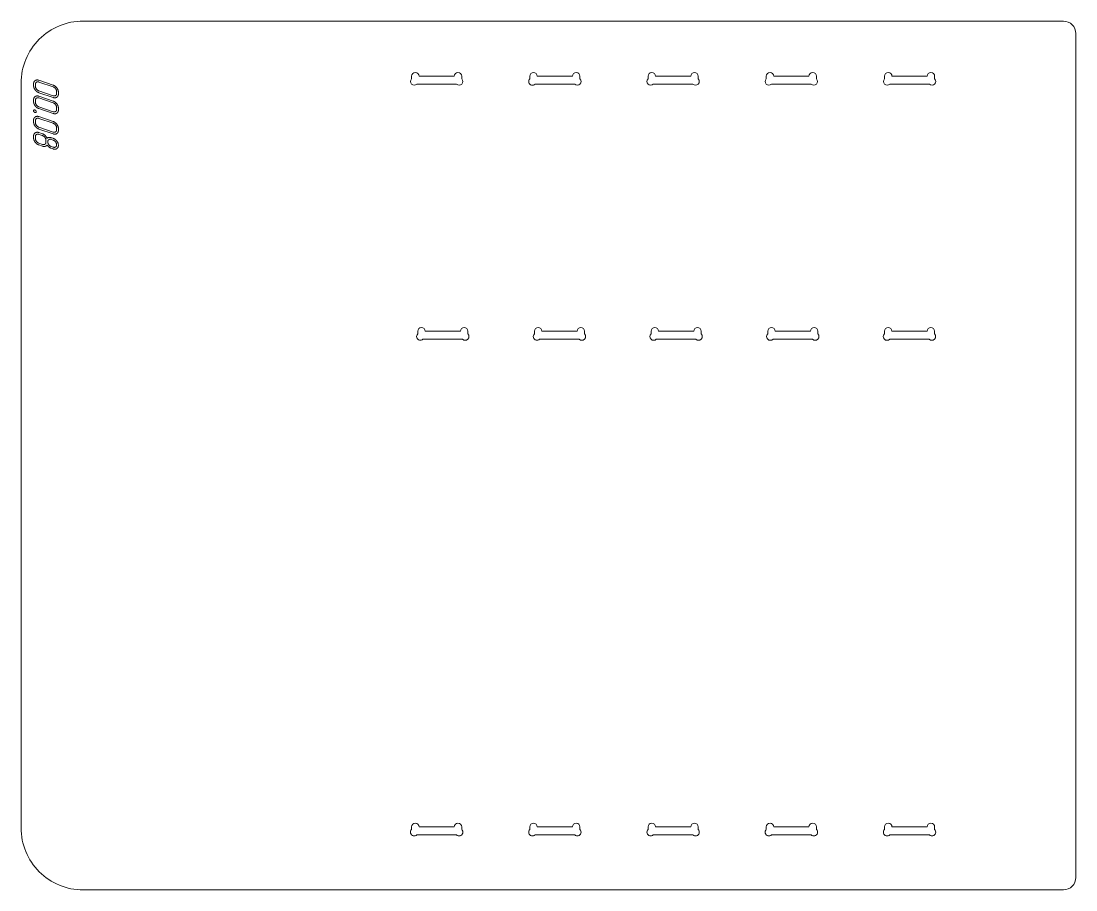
# Model space of a CAD drawing. Header units: millimetres. Extents: x 10 to 1489, y -739 to -10.
# Drawn here: x 10 to 860, y -710 to -10 of the extents above; entities that cross this region are included whole.
import ezdxf

# ---------------------------------------------------------------- set-up
doc = ezdxf.new("R2010")
doc.units = ezdxf.units.MM
doc.layers.add('cut', color=7, linetype='Continuous', lineweight=0)
doc.layers.add('mark', color=7, linetype='Continuous', lineweight=0)

msp = doc.modelspace()

# ---------------------------------------------------------------- linework, layer by layer
at = {"layer": 'cut'}
for points in [[(860.175975, -360.176975), (860.175975, -700.176295, -0.4142135624), (850.175995, -710.176275), (60.177575, -710.176275, -0.4142135624), (10.177675, -660.176375), (10.177675, -60.177579, -0.4142135879), (60.177575, -10.177675), (850.175995, -10.177675, -0.4142135624), (860.175975, -20.177655)], [(361.005698, -60.977573, 1), (365.248339, -56.734932), (365.248339, -54.577586, 1), (359.248339, -54.577586), (330.84842, -54.577586, 1), (324.84842, -54.577586), (324.84842, -56.734932, 1), (329.091061, -60.977573)], [(456.28271, -60.977573, 1), (460.525351, -56.734932), (460.525351, -54.577586, 1), (454.525351, -54.577586), (426.125432, -54.577586, 1), (420.125432, -54.577586), (420.125432, -56.734932, 1), (424.368073, -60.977573)], [(551.559722, -60.977573, 1), (555.802363, -56.734932), (555.802363, -54.577586, 1), (549.802363, -54.577586), (521.402444, -54.577586, 1), (515.402444, -54.577586), (515.402444, -56.734932, 1), (519.645085, -60.977573)], [(646.836734, -60.977573, 1), (651.079375, -56.734932), (651.079375, -54.577586, 1), (645.079375, -54.577586), (616.679456, -54.577586, 1), (610.679456, -54.577586), (610.679456, -56.734932, 1), (614.922097, -60.977573)], [(742.113746, -60.977573, 1), (746.356387, -56.734932), (746.356387, -54.577586, 1), (740.356387, -54.577586), (711.956468, -54.577586, 1), (705.956468, -54.577586), (705.956468, -56.734932, 1), (710.199109, -60.977573)], [(365.949492, -266.477162, 1), (370.192133, -262.234521), (370.192133, -260.077175, 1), (364.192133, -260.077175), (335.792214, -260.077175, 1), (329.792214, -260.077175), (329.792214, -262.234521, 1), (334.034855, -266.477162)], [(459.96723, -266.477162, 1), (464.209871, -262.234521), (464.209871, -260.077175, 1), (458.209871, -260.077175), (429.809952, -260.077175, 1), (423.809952, -260.077175), (423.809952, -262.234521, 1), (428.052593, -266.477162)], [(553.984967, -266.477162, 1), (558.227608, -262.234521), (558.227608, -260.077175, 1), (552.227608, -260.077175), (523.827689, -260.077175, 1), (517.827689, -260.077175), (517.827689, -262.234521, 1), (522.07033, -266.477162)], [(648.002705, -266.477162, 1), (652.245346, -262.234521), (652.245346, -260.077175, 1), (646.245346, -260.077175), (617.845427, -260.077175, 1), (611.845427, -260.077175), (611.845427, -262.234521, 1), (616.088068, -266.477162)], [(742.020442, -266.477162, 1), (746.263083, -262.234521), (746.263083, -260.077175, 1), (740.263083, -260.077175), (711.863164, -260.077175, 1), (705.863164, -260.077175), (705.863164, -262.234521, 1), (710.105805, -266.477162)], [(361.005698, -665.776363, 1), (365.248339, -661.533722), (365.248339, -659.376376, 1), (359.248339, -659.376376), (330.84842, -659.376376, 1), (324.84842, -659.376376), (324.84842, -661.533722, 1), (329.091061, -665.776363)], [(456.28271, -665.776363, 1), (460.525351, -661.533722), (460.525351, -659.376376, 1), (454.525351, -659.376376), (426.125432, -659.376376, 1), (420.125432, -659.376376), (420.125432, -661.533722, 1), (424.368073, -665.776363)], [(551.559722, -665.776363, 1), (555.802363, -661.533722), (555.802363, -659.376376, 1), (549.802363, -659.376376), (521.402444, -659.376376, 1), (515.402444, -659.376376), (515.402444, -661.533722, 1), (519.645085, -665.776363)], [(646.836734, -665.776363, 1), (651.079375, -661.533722), (651.079375, -659.376376, 1), (645.079375, -659.376376), (616.679456, -659.376376, 1), (610.679456, -659.376376), (610.679456, -661.533722, 1), (614.922097, -665.776363)], [(742.113746, -665.776363, 1), (746.356387, -661.533722), (746.356387, -659.376376, 1), (740.356387, -659.376376), (711.956468, -659.376376, 1), (705.956468, -659.376376), (705.956468, -661.533722, 1), (710.199109, -665.776363)]]:
    msp.add_lwpolyline(points, format="xyb", close=True, dxfattribs=at)
at = {"layer": 'mark'}
for points in [[(35.95805, -61.732331), (24.529502, -57.84841), (24.417546, -57.81166), (24.306679, -57.77786), (24.196899, -57.747011), (24.088208, -57.719112), (23.980605, -57.694163), (23.87409, -57.672165), (23.768664, -57.653117), (23.664325, -57.63702), (23.561075, -57.623873), (23.458913, -57.613676), (23.357839, -57.60643), (23.257853, -57.602134), (23.158955, -57.600789), (23.061145, -57.602393), (22.964424, -57.606949), (22.868791, -57.614454), (22.774246, -57.62491), (22.680789, -57.638317), (22.58842, -57.654674), (22.49714, -57.673981), (22.406948, -57.696239), (22.317843, -57.721447), (22.229827, -57.749605), (22.1429, -57.780714), (22.05706, -57.814773), (21.972308, -57.851783), (21.888645, -57.891743), (21.80607, -57.934653), (21.724583, -57.980514), (21.644184, -58.029325), (21.564873, -58.081086), (21.486651, -58.135798), (21.410186, -58.192712), (21.336149, -58.251078), (21.264539, -58.310897), (21.195357, -58.372169), (21.128602, -58.434894), (21.064274, -58.499072), (21.002374, -58.564703), (20.942902, -58.631786), (20.885857, -58.700323), (20.831239, -58.770312), (20.779049, -58.841754), (20.729286, -58.914649), (20.681951, -58.988997), (20.637043, -59.064797), (20.594563, -59.142051), (20.55451, -59.220757), (20.516884, -59.300916), (20.481686, -59.382528), (20.448916, -59.465593), (20.418573, -59.550111), (20.390657, -59.636081), (20.365169, -59.723505), (20.342108, -59.812381), (20.321475, -59.90271), (20.303269, -59.994492), (20.28749, -60.087727), (20.274139, -60.182415), (20.263216, -60.278555), (20.25472, -60.376149), (20.248651, -60.475195), (20.24501, -60.575694), (20.243796, -60.677646), (20.243796, -62.106214), (20.245031, -62.217725), (20.248735, -62.329042), (20.254908, -62.440166), (20.263551, -62.551097), (20.274662, -62.661835), (20.288244, -62.77238), (20.304294, -62.882731), (20.322814, -62.99289), (20.343803, -63.102855), (20.367261, -63.212627), (20.393189, -63.322206), (20.421586, -63.431592), (20.452452, -63.540785), (20.485788, -63.649784), (20.521593, -63.758591), (20.559867, -63.867204), (20.60061, -63.975624), (20.643823, -64.083852), (20.689505, -64.191885), (20.737657, -64.299726), (20.788278, -64.407374), (20.841368, -64.514829), (20.896927, -64.62209), (20.954955, -64.729158), (21.015453, -64.836034), (21.078421, -64.942716), (21.143857, -65.049205), (21.211763, -65.1555), (21.282138, -65.261603), (21.354983, -65.367512), (21.430296, -65.473229), (21.508079, -65.578752), (21.587578, -65.683115), (21.66804, -65.785349), (21.749464, -65.885454), (21.831851, -65.983432), (21.9152, -66.079281), (21.999513, -66.173001), (22.084787, -66.264594), (22.171024, -66.354057), (22.258224, -66.441393), (22.346387, -66.5266), (22.435512, -66.609679), (22.5256, -66.690629), (22.61665, -66.769451), (22.708663, -66.846145), (22.801638, -66.92071), (22.895577, -66.993147), (22.990477, -67.063455), (23.086341, -67.131635), (23.183167, -67.197687), (23.280955, -67.26161), (23.379706, -67.323405), (23.47942, -67.383072), (23.580097, -67.44061), (23.681736, -67.496019), (23.784337, -67.549301), (23.887902, -67.600454), (23.992428, -67.649479), (24.097918, -67.696375), (24.20437, -67.741143), (24.311785, -67.783782), (24.420162, -67.824293), (24.529502, -67.862676), (35.95805, -71.746597), (36.069134, -71.78311), (36.179172, -71.816784), (36.288163, -71.847619), (36.396108, -71.875615), (36.503006, -71.900771), (36.608858, -71.923089), (36.713664, -71.942568), (36.817424, -71.959208), (36.920137, -71.973009), (37.021804, -71.983971), (37.122425, -71.992094), (37.221999, -71.997378), (37.320527, -71.999823), (37.418008, -71.999428), (37.514444, -71.996195), (37.609833, -71.990123), (37.704176, -71.981212), (37.797472, -71.969462), (37.889722, -71.954873), (37.980926, -71.937445), (38.071083, -71.917178), (38.160195, -71.894071), (38.248259, -71.868126), (38.335278, -71.839342), (38.42125, -71.807719), (38.506176, -71.773257), (38.590056, -71.735956), (38.672889, -71.695816), (38.754676, -71.652837), (38.835416, -71.607018), (38.915111, -71.558361), (38.993759, -71.506865), (39.070663, -71.45306), (39.145126, -71.397477), (39.217147, -71.340116), (39.286727, -71.280976), (39.353865, -71.220058), (39.418563, -71.157362), (39.480818, -71.092887), (39.540633, -71.026635), (39.598006, -70.958603), (39.652937, -70.888794), (39.705427, -70.817206), (39.755476, -70.74384), (39.803083, -70.668696), (39.848249, -70.591773), (39.890974, -70.513072), (39.931257, -70.432593), (39.969099, -70.350335), (40.004499, -70.266299), (40.037458, -70.180485), (40.067975, -70.092893), (40.096051, -70.003522), (40.121686, -69.912373), (40.144879, -69.819446), (40.165631, -69.72474), (40.183942, -69.628256), (40.199811, -69.529994), (40.213239, -69.429953), (40.224225, -69.328134), (40.23277, -69.224537), (40.238873, -69.119162), (40.242535, -69.012008), (40.243756, -68.903076), (40.243756, -67.474507), (40.242501, -67.362125), (40.238734, -67.249977), (40.232456, -67.138064), (40.223667, -67.026386), (40.212367, -66.914943), (40.198555, -66.803734), (40.182233, -66.692761), (40.163399, -66.582022), (40.142054, -66.471517), (40.118198, -66.361248), (40.091831, -66.251213), (40.062953, -66.141413), (40.031564, -66.031848), (39.997663, -65.922518), (39.961251, -65.813422), (39.922328, -65.704561), (39.880894, -65.595935), (39.836949, -65.487544), (39.790493, -65.379387), (39.741525, -65.271465), (39.690046, -65.163778), (39.636057, -65.056326), (39.579556, -64.949108), (39.520543, -64.842125), (39.45902, -64.735378), (39.394986, -64.628864), (39.32844, -64.522586), (39.259383, -64.416542), (39.187815, -64.310733), (39.113736, -64.205159), (39.037146, -64.09982), (38.958044, -63.994715), (38.877269, -63.890799), (38.795656, -63.789027), (38.713207, -63.689397), (38.62992, -63.59191), (38.545796, -63.496566), (38.460836, -63.403365), (38.375038, -63.312308), (38.288403, -63.223393), (38.200931, -63.136621), (38.112622, -63.051992), (38.023476, -62.969506), (37.933493, -62.889163), (37.842673, -62.810963), (37.751016, -62.734906), (37.658521, -62.660992), (37.56519, -62.589221), (37.471022, -62.519593), (37.376016, -62.452108), (37.280174, -62.386766), (37.183494, -62.323567), (37.085978, -62.262511), (36.987624, -62.203598), (36.888434, -62.146828), (36.788406, -62.092201), (36.687541, -62.039717), (36.585839, -61.989375), (36.483301, -61.941177), (36.379925, -61.895122), (36.275712, -61.85121), (36.170662, -61.809441), (36.064775, -61.769814)], [(35.95805, -63.1609), (24.529502, -59.276979), (24.386059, -59.2316), (24.245016, -59.19379), (24.106372, -59.163548), (23.970128, -59.140874), (23.836283, -59.125769), (23.704838, -59.118232), (23.575793, -59.118263), (23.449147, -59.125863), (23.324901, -59.141031), (23.203054, -59.163768), (23.083606, -59.194072), (22.966559, -59.231945), (22.85191, -59.277387), (22.739662, -59.330397), (22.629813, -59.390975), (22.522363, -59.459121), (22.419434, -59.533213), (22.323145, -59.611625), (22.233496, -59.694359), (22.150489, -59.781414), (22.074122, -59.872791), (22.004395, -59.968488), (21.94131, -60.068507), (21.884864, -60.172848), (21.83506, -60.281509), (21.791896, -60.394492), (21.755372, -60.511796), (21.72549, -60.633421), (21.702248, -60.759368), (21.685646, -60.889636), (21.675685, -61.024225), (21.672365, -61.163136), (21.672365, -62.591704), (21.675546, -62.736256), (21.685088, -62.880627), (21.700992, -63.024816), (21.723258, -63.168824), (21.751885, -63.31265), (21.786873, -63.456295), (21.828224, -63.599759), (21.875936, -63.743041), (21.930009, -63.886142), (21.990444, -64.029062), (22.057241, -64.1718), (22.1304, -64.314357), (22.209919, -64.456733), (22.295801, -64.598927), (22.388044, -64.74094), (22.486649, -64.882771), (22.590053, -65.021713), (22.696693, -65.155057), (22.80657, -65.282803), (22.919684, -65.404952), (23.036034, -65.521503), (23.155621, -65.632456), (23.278444, -65.737811), (23.404504, -65.837568), (23.533801, -65.931728), (23.666334, -66.02029), (23.802104, -66.103254), (23.94111, -66.18062), (24.083353, -66.252389), (24.228833, -66.318559), (24.377549, -66.379132), (24.529502, -66.434108), (35.95805, -70.318028), (36.103195, -70.364076), (36.245773, -70.402665), (36.385784, -70.433795), (36.523228, -70.457467), (36.658105, -70.473681), (36.790415, -70.482436), (36.920158, -70.483732), (37.047334, -70.47757), (37.171943, -70.46395), (37.293985, -70.442871), (37.413461, -70.414334), (37.530369, -70.378338), (37.64471, -70.334884), (37.756484, -70.283971), (37.865692, -70.225599), (37.972332, -70.15977), (38.024188, -70.124376), (38.074397, -70.087753), (38.12296, -70.049901), (38.169876, -70.01082), (38.215147, -69.97051), (38.258771, -69.928971), (38.300749, -69.886203), (38.341081, -69.842206), (38.379767, -69.79698), (38.416807, -69.750525), (38.4522, -69.702842), (38.485947, -69.653929), (38.518048, -69.603787), (38.548503, -69.552416), (38.577311, -69.499816), (38.604474, -69.445988), (38.62999, -69.39093), (38.65386, -69.334643), (38.676084, -69.277127), (38.696661, -69.218383), (38.715592, -69.158409), (38.732878, -69.097206), (38.748516, -69.034775), (38.762509, -68.971114), (38.774856, -68.906225), (38.785556, -68.840106), (38.79461, -68.772758), (38.802018, -68.704182), (38.80778, -68.634376), (38.811895, -68.563342), (38.814365, -68.491078), (38.815188, -68.417586), (38.815188, -66.989017), (38.811923, -66.841061), (38.80213, -66.69362), (38.785807, -66.546694), (38.762956, -66.400283), (38.733575, -66.254388), (38.697666, -66.109008), (38.655227, -65.964144), (38.606259, -65.819795), (38.550763, -65.675961), (38.488737, -65.532642), (38.420183, -65.389839), (38.345099, -65.247551), (38.263487, -65.105779), (38.175345, -64.964521), (38.080675, -64.82378), (37.979475, -64.683553), (37.873644, -64.546384), (37.765078, -64.414816), (37.653778, -64.288847), (37.539744, -64.16848), (37.422975, -64.053712), (37.303472, -63.944546), (37.181234, -63.840979), (37.056263, -63.743013), (36.928556, -63.650648), (36.798116, -63.563882), (36.664941, -63.482718), (36.529031, -63.407153), (36.390388, -63.337189), (36.24901, -63.272826), (36.104897, -63.214063)], [(35.95805, -74.589448), (24.529502, -70.705528), (24.417546, -70.668777), (24.306679, -70.634978), (24.196899, -70.604128), (24.088208, -70.576229), (23.980605, -70.551281), (23.87409, -70.529282), (23.768664, -70.510235), (23.664325, -70.494137), (23.561075, -70.48099), (23.458913, -70.470793), (23.357839, -70.463547), (23.257853, -70.459251), (23.158955, -70.457906), (23.061145, -70.459511), (22.964424, -70.464066), (22.868791, -70.471572), (22.774246, -70.482028), (22.680789, -70.495434), (22.58842, -70.511791), (22.49714, -70.531098), (22.406948, -70.553356), (22.317843, -70.578564), (22.229827, -70.606722), (22.1429, -70.637831), (22.05706, -70.67189), (21.972308, -70.7089), (21.888645, -70.74886), (21.80607, -70.79177), (21.724583, -70.837631), (21.644184, -70.886442), (21.564873, -70.938203), (21.486651, -70.992915), (21.410186, -71.049829), (21.336149, -71.108195), (21.264539, -71.168015), (21.195357, -71.229287), (21.128602, -71.292012), (21.064274, -71.356189), (21.002374, -71.42182), (20.942902, -71.488904), (20.885857, -71.55744), (20.831239, -71.627429), (20.779049, -71.698871), (20.729286, -71.771766), (20.681951, -71.846114), (20.637043, -71.921914), (20.594563, -71.999168), (20.55451, -72.077874), (20.516884, -72.158033), (20.481686, -72.239645), (20.448916, -72.32271), (20.418573, -72.407228), (20.390657, -72.493198), (20.365169, -72.580622), (20.342108, -72.669498), (20.321475, -72.759827), (20.303269, -72.851609), (20.28749, -72.944844), (20.274139, -73.039532), (20.263216, -73.135672), (20.25472, -73.233266), (20.248651, -73.332312), (20.24501, -73.432811), (20.243796, -73.534763), (20.243796, -74.963332), (20.245031, -75.074842), (20.248735, -75.186159), (20.254908, -75.297283), (20.263551, -75.408214), (20.274662, -75.518952), (20.288244, -75.629497), (20.304294, -75.739848), (20.322814, -75.850007), (20.343803, -75.959972), (20.367261, -76.069744), (20.393189, -76.179323), (20.421586, -76.288709), (20.452452, -76.397902), (20.485788, -76.506901), (20.521593, -76.615708), (20.559867, -76.724321), (20.60061, -76.832742), (20.643823, -76.940969), (20.689505, -77.049003), (20.737657, -77.156843), (20.788278, -77.264491), (20.841368, -77.371946), (20.896927, -77.479207), (20.954955, -77.586276), (21.015453, -77.693151), (21.078421, -77.799833), (21.143857, -77.906322), (21.211763, -78.012617), (21.282138, -78.11872), (21.354983, -78.22463), (21.430296, -78.330346), (21.508079, -78.435869), (21.587578, -78.540232), (21.66804, -78.642466), (21.749464, -78.742572), (21.831851, -78.840549), (21.9152, -78.936398), (21.999513, -79.030119), (22.084787, -79.121711), (22.171024, -79.211175), (22.258224, -79.29851), (22.346387, -79.383717), (22.435512, -79.466796), (22.5256, -79.547746), (22.61665, -79.626568), (22.708663, -79.703262), (22.801638, -79.777827), (22.895577, -79.850264), (22.990477, -79.920572), (23.086341, -79.988752), (23.183167, -80.054804), (23.280955, -80.118727), (23.379706, -80.180522), (23.47942, -80.240189), (23.580097, -80.297727), (23.681736, -80.353137), (23.784337, -80.406418), (23.887902, -80.457571), (23.992428, -80.506596), (24.097918, -80.553492), (24.20437, -80.59826), (24.311785, -80.640899), (24.420162, -80.68141), (24.529502, -80.719793), (35.95805, -84.603714), (36.069134, -84.640227), (36.179172, -84.673901), (36.288163, -84.704736), (36.396108, -84.732732), (36.503006, -84.757889), (36.608858, -84.780206), (36.713664, -84.799685), (36.817424, -84.816325), (36.920137, -84.830126), (37.021804, -84.841088), (37.122425, -84.849211), (37.221999, -84.854495), (37.320527, -84.85694), (37.418008, -84.856546), (37.514444, -84.853312), (37.609833, -84.84724), (37.704176, -84.838329), (37.797472, -84.826579), (37.889722, -84.81199), (37.980926, -84.794562), (38.071083, -84.774295), (38.160195, -84.751189), (38.248259, -84.725244), (38.335278, -84.696459), (38.42125, -84.664836), (38.506176, -84.630374), (38.590056, -84.593073), (38.672889, -84.552933), (38.754676, -84.509954), (38.835416, -84.464136), (38.915111, -84.415479), (38.993759, -84.363982), (39.070663, -84.310178), (39.145126, -84.254595), (39.217147, -84.197233), (39.286727, -84.138093), (39.353865, -84.077175), (39.418563, -84.014479), (39.480818, -83.950005), (39.540633, -83.883752), (39.598006, -83.815721), (39.652937, -83.745911), (39.705427, -83.674323), (39.755476, -83.600957), (39.803083, -83.525813), (39.848249, -83.44889), (39.890974, -83.370189), (39.931257, -83.28971), (39.969099, -83.207452), (40.004499, -83.123417), (40.037458, -83.037602), (40.067975, -82.95001), (40.096051, -82.860639), (40.121686, -82.76949), (40.144879, -82.676563), (40.165631, -82.581857), (40.183942, -82.485373), (40.199811, -82.387111), (40.213239, -82.28707), (40.224225, -82.185251), (40.23277, -82.081654), (40.238873, -81.976279), (40.242535, -81.869125), (40.243756, -81.760193), (40.243756, -80.331624), (40.242501, -80.219242), (40.238734, -80.107094), (40.232456, -79.995182), (40.223667, -79.883503), (40.212367, -79.77206), (40.198555, -79.660852), (40.182233, -79.549878), (40.163399, -79.439139), (40.142054, -79.328634), (40.118198, -79.218365), (40.091831, -79.10833), (40.062953, -78.99853), (40.031564, -78.888965), (39.997663, -78.779635), (39.961251, -78.670539), (39.922328, -78.561678), (39.880894, -78.453052), (39.836949, -78.344661), (39.790493, -78.236504), (39.741525, -78.128582), (39.690046, -78.020895), (39.636057, -77.913443), (39.579556, -77.806225), (39.520543, -77.699243), (39.45902, -77.592495), (39.394986, -77.485981), (39.32844, -77.379703), (39.259383, -77.273659), (39.187815, -77.16785), (39.113736, -77.062276), (39.037146, -76.956937), (38.958044, -76.851832), (38.877269, -76.747916), (38.795656, -76.646144), (38.713207, -76.546514), (38.62992, -76.449027), (38.545796, -76.353683), (38.460836, -76.260483), (38.375038, -76.169425), (38.288403, -76.08051), (38.200931, -75.993738), (38.112622, -75.909109), (38.023476, -75.826623), (37.933493, -75.74628), (37.842673, -75.66808), (37.751016, -75.592023), (37.658521, -75.518109), (37.56519, -75.446338), (37.471022, -75.37671), (37.376016, -75.309225), (37.280174, -75.243883), (37.183494, -75.180684), (37.085978, -75.119628), (36.987624, -75.060715), (36.888434, -75.003945), (36.788406, -74.949318), (36.687541, -74.896834), (36.585839, -74.846493), (36.483301, -74.798294), (36.379925, -74.752239), (36.275712, -74.708327), (36.170662, -74.666558), (36.064775, -74.626932)], [(35.95805, -76.018017), (24.529502, -72.134096), (24.386059, -72.088717), (24.245016, -72.050907), (24.106372, -72.020665), (23.970128, -71.997991), (23.836283, -71.982886), (23.704838, -71.975349), (23.575793, -71.97538), (23.449147, -71.98298), (23.324901, -71.998148), (23.203054, -72.020885), (23.083606, -72.051189), (22.966559, -72.089063), (22.85191, -72.134504), (22.739662, -72.187514), (22.629813, -72.248092), (22.522363, -72.316239), (22.419434, -72.39033), (22.323145, -72.468742), (22.233496, -72.551476), (22.150489, -72.638531), (22.074122, -72.729908), (22.004395, -72.825605), (21.94131, -72.925624), (21.884864, -73.029965), (21.83506, -73.138626), (21.791896, -73.251609), (21.755372, -73.368913), (21.72549, -73.490539), (21.702248, -73.616485), (21.685646, -73.746753), (21.675685, -73.881343), (21.672365, -74.020253), (21.672365, -75.448822), (21.675546, -75.593374), (21.685088, -75.737744), (21.700992, -75.881933), (21.723258, -76.025941), (21.751885, -76.169767), (21.786873, -76.313413), (21.828224, -76.456876), (21.875936, -76.600159), (21.930009, -76.74326), (21.990444, -76.886179), (22.057241, -77.028918), (22.1304, -77.171474), (22.209919, -77.31385), (22.295801, -77.456044), (22.388044, -77.598057), (22.486649, -77.739888), (22.590053, -77.87883), (22.696693, -78.012174), (22.80657, -78.139921), (22.919684, -78.262069), (23.036034, -78.37862), (23.155621, -78.489573), (23.278444, -78.594928), (23.404504, -78.694685), (23.533801, -78.788845), (23.666334, -78.877407), (23.802104, -78.960371), (23.94111, -79.037737), (24.083353, -79.109506), (24.228833, -79.175676), (24.377549, -79.236249), (24.529502, -79.291225), (35.95805, -83.175145), (36.103195, -83.221193), (36.245773, -83.259782), (36.385784, -83.290912), (36.523228, -83.314584), (36.658105, -83.330798), (36.790415, -83.339553), (36.920158, -83.340849), (37.047334, -83.334688), (37.171943, -83.321067), (37.293985, -83.299988), (37.413461, -83.271451), (37.530369, -83.235455), (37.64471, -83.192001), (37.756484, -83.141088), (37.865692, -83.082717), (37.972332, -83.016887), (38.024188, -82.981493), (38.074397, -82.94487), (38.12296, -82.907018), (38.169876, -82.867937), (38.215147, -82.827627), (38.258771, -82.786088), (38.300749, -82.74332), (38.341081, -82.699323), (38.379767, -82.654097), (38.416807, -82.607643), (38.4522, -82.559959), (38.485947, -82.511046), (38.518048, -82.460904), (38.548503, -82.409533), (38.577311, -82.356934), (38.604474, -82.303105), (38.62999, -82.248047), (38.65386, -82.19176), (38.676084, -82.134245), (38.696661, -82.0755), (38.715592, -82.015526), (38.732878, -81.954324), (38.748516, -81.891892), (38.762509, -81.828231), (38.774856, -81.763342), (38.785556, -81.697223), (38.79461, -81.629876), (38.802018, -81.561299), (38.80778, -81.491493), (38.811895, -81.420459), (38.814365, -81.348195), (38.815188, -81.274703), (38.815188, -79.846134), (38.811923, -79.698178), (38.80213, -79.550737), (38.785807, -79.403811), (38.762956, -79.2574), (38.733575, -79.111505), (38.697666, -78.966126), (38.655227, -78.821261), (38.606259, -78.676912), (38.550763, -78.533078), (38.488737, -78.389759), (38.420183, -78.246956), (38.345099, -78.104668), (38.263487, -77.962896), (38.175345, -77.821639), (38.080675, -77.680897), (37.979475, -77.54067), (37.873644, -77.403501), (37.765078, -77.271933), (37.653778, -77.145965), (37.539744, -77.025597), (37.422975, -76.91083), (37.303472, -76.801663), (37.181234, -76.698096), (37.056263, -76.60013), (36.928556, -76.507765), (36.798116, -76.420999), (36.664941, -76.339835), (36.529031, -76.26427), (36.390388, -76.194306), (36.24901, -76.129943), (36.104897, -76.07118)], [(22.386649, -83.191663), (22.383008, -83.093578), (22.372084, -82.997538), (22.353878, -82.903542), (22.32839, -82.811589), (22.29562, -82.721682), (22.255567, -82.633818), (22.208231, -82.547999), (22.153614, -82.464223), (22.091714, -82.382492), (22.022531, -82.302806), (21.946639, -82.225372), (21.871472, -82.152899), (21.799318, -82.086222), (21.730177, -82.02534), (21.66405, -81.970254), (21.600936, -81.920963), (21.540836, -81.877467), (21.483749, -81.839766), (21.429676, -81.807861), (21.378615, -81.781751), (21.330569, -81.761436), (21.319028, -81.757262), (21.311876, -81.75482), (21.301851, -81.751481), (21.261986, -81.738989), (21.183387, -81.718156), (21.106294, -81.702855), (21.030709, -81.693086), (20.95663, -81.68885), (20.884057, -81.690146), (20.812991, -81.696975), (20.743432, -81.709335), (20.67538, -81.727229), (20.608835, -81.750654), (20.543796, -81.779613), (20.498752, -81.810247), (20.45737, -81.844742), (20.41965, -81.883099), (20.385593, -81.925316), (20.355197, -81.971395), (20.328464, -82.021334), (20.305393, -82.075135), (20.285984, -82.132796), (20.270237, -82.194319), (20.258152, -82.259702), (20.249729, -82.328947), (20.244968, -82.402052), (20.24388, -82.479359), (20.24681, -82.558697), (20.253925, -82.636581), (20.265225, -82.713009), (20.28071, -82.787982), (20.300381, -82.861501), (20.324237, -82.933564), (20.352278, -83.004172), (20.384505, -83.073326), (20.420916, -83.141024), (20.461513, -83.207267), (20.506296, -83.272055), (20.555263, -83.335388), (20.608123, -83.397125), (20.662165, -83.455956), (20.716731, -83.511564), (20.771819, -83.563949), (20.827431, -83.61311), (20.883565, -83.659048), (20.940223, -83.701763), (20.997404, -83.741254), (21.055109, -83.777521), (21.113336, -83.810566), (21.172087, -83.840386), (21.23136, -83.866984), (21.291157, -83.890358), (21.351289, -83.910324), (21.410981, -83.92603), (21.47015, -83.937371), (21.528796, -83.944347), (21.586919, -83.946958), (21.644519, -83.945204), (21.701595, -83.939084), (21.758149, -83.9286), (21.814179, -83.91375), (21.869686, -83.894536), (21.92467, -83.870956), (21.97913, -83.843011), (22.033068, -83.810701), (22.08531, -83.774801), (22.133441, -83.736906), (22.177386, -83.697066), (22.217146, -83.655281), (22.252721, -83.611549), (22.28411, -83.565873), (22.311314, -83.518251), (22.334333, -83.468683), (22.353167, -83.41717), (22.367815, -83.363712), (22.378279, -83.308308), (22.384556, -83.250958)], [(35.95805, -91.017987), (24.529502, -87.134066), (24.417546, -87.097316), (24.306679, -87.063516), (24.196899, -87.032667), (24.088208, -87.004768), (23.980605, -86.979819), (23.87409, -86.957821), (23.768664, -86.938773), (23.664325, -86.922676), (23.561075, -86.909529), (23.458913, -86.899332), (23.357839, -86.892086), (23.257853, -86.88779), (23.158955, -86.886444), (23.061145, -86.888049), (22.964424, -86.892604), (22.868791, -86.90011), (22.774246, -86.910566), (22.680789, -86.923973), (22.58842, -86.940329), (22.49714, -86.959637), (22.406948, -86.981894), (22.317843, -87.007102), (22.229827, -87.035261), (22.1429, -87.06637), (22.05706, -87.100429), (21.972308, -87.137438), (21.888645, -87.177398), (21.80607, -87.220309), (21.724583, -87.266169), (21.644184, -87.314981), (21.564873, -87.366742), (21.486651, -87.421454), (21.410186, -87.478367), (21.336149, -87.536734), (21.264539, -87.596553), (21.195357, -87.657825), (21.128602, -87.72055), (21.064274, -87.784728), (21.002374, -87.850359), (20.942902, -87.917442), (20.885857, -87.985978), (20.831239, -88.055968), (20.779049, -88.12741), (20.729286, -88.200305), (20.681951, -88.274652), (20.637043, -88.350453), (20.594563, -88.427706), (20.55451, -88.506413), (20.516884, -88.586572), (20.481686, -88.668184), (20.448916, -88.751249), (20.418573, -88.835766), (20.390657, -88.921737), (20.365169, -89.00916), (20.342108, -89.098037), (20.321475, -89.188366), (20.303269, -89.280148), (20.28749, -89.373383), (20.274139, -89.46807), (20.263216, -89.564211), (20.25472, -89.661804), (20.248651, -89.760851), (20.24501, -89.86135), (20.243796, -89.963302), (20.243796, -91.39187), (20.245031, -91.50338), (20.248735, -91.614698), (20.254908, -91.725822), (20.263551, -91.836753), (20.274662, -91.947491), (20.288244, -92.058035), (20.304294, -92.168387), (20.322814, -92.278545), (20.343803, -92.388511), (20.367261, -92.498283), (20.393189, -92.607862), (20.421586, -92.717248), (20.452452, -92.82644), (20.485788, -92.93544), (20.521593, -93.044247), (20.559867, -93.15286), (20.60061, -93.26128), (20.643823, -93.369507), (20.689505, -93.477541), (20.737657, -93.585382), (20.788278, -93.69303), (20.841368, -93.800484), (20.896927, -93.907746), (20.954955, -94.014814), (21.015453, -94.121689), (21.078421, -94.228371), (21.143857, -94.33486), (21.211763, -94.441156), (21.282138, -94.547259), (21.354983, -94.653168), (21.430296, -94.758885), (21.508079, -94.864408), (21.587578, -94.96877), (21.66804, -95.071004), (21.749464, -95.17111), (21.831851, -95.269088), (21.9152, -95.364937), (21.999513, -95.458657), (22.084787, -95.550249), (22.171024, -95.639713), (22.258224, -95.727049), (22.346387, -95.812256), (22.435512, -95.895334), (22.5256, -95.976285), (22.61665, -96.055107), (22.708663, -96.1318), (22.801638, -96.206365), (22.895577, -96.278802), (22.990477, -96.349111), (23.086341, -96.417291), (23.183167, -96.483342), (23.280955, -96.547266), (23.379706, -96.609061), (23.47942, -96.668727), (23.580097, -96.726265), (23.681736, -96.781675), (23.784337, -96.834957), (23.887902, -96.88611), (23.992428, -96.935134), (24.097918, -96.982031), (24.20437, -97.026798), (24.311785, -97.069438), (24.420162, -97.109949), (24.529502, -97.148332), (35.95805, -101.032253), (36.069134, -101.068766), (36.179172, -101.102439), (36.288163, -101.133274), (36.396108, -101.16127), (36.503006, -101.186427), (36.608858, -101.208745), (36.713664, -101.228224), (36.817424, -101.244864), (36.920137, -101.258665), (37.021804, -101.269627), (37.122425, -101.277749), (37.221999, -101.283033), (37.320527, -101.285478), (37.418008, -101.285084), (37.514444, -101.281851), (37.609833, -101.275779), (37.704176, -101.266868), (37.797472, -101.255118), (37.889722, -101.240529), (37.980926, -101.2231), (38.071083, -101.202833), (38.160195, -101.179727), (38.248259, -101.153782), (38.335278, -101.124998), (38.42125, -101.093375), (38.506176, -101.058913), (38.590056, -101.021612), (38.672889, -100.981471), (38.754676, -100.938492), (38.835416, -100.892674), (38.915111, -100.844017), (38.993759, -100.792521), (39.070663, -100.738716), (39.145126, -100.683133), (39.217147, -100.625772), (39.286727, -100.566632), (39.353865, -100.505714), (39.418563, -100.443018), (39.480818, -100.378543), (39.540633, -100.31229), (39.598006, -100.244259), (39.652937, -100.17445), (39.705427, -100.102862), (39.755476, -100.029496), (39.803083, -99.954351), (39.848249, -99.877429), (39.890974, -99.798728), (39.931257, -99.718249), (39.969099, -99.635991), (40.004499, -99.551955), (40.037458, -99.466141), (40.067975, -99.378548), (40.096051, -99.289178), (40.121686, -99.198029), (40.144879, -99.105101), (40.165631, -99.010396), (40.183942, -98.913912), (40.199811, -98.815649), (40.213239, -98.715609), (40.224225, -98.61379), (40.23277, -98.510193), (40.238873, -98.404817), (40.242535, -98.297664), (40.243756, -98.188732), (40.243756, -96.760163), (40.242501, -96.647781), (40.238734, -96.535633), (40.232456, -96.42372), (40.223667, -96.312042), (40.212367, -96.200599), (40.198555, -96.08939), (40.182233, -95.978416), (40.163399, -95.867677), (40.142054, -95.757173), (40.118198, -95.646904), (40.091831, -95.536869), (40.062953, -95.427069), (40.031564, -95.317504), (39.997663, -95.208173), (39.961251, -95.099078), (39.922328, -94.990217), (39.880894, -94.881591), (39.836949, -94.773199), (39.790493, -94.665043), (39.741525, -94.557121), (39.690046, -94.449434), (39.636057, -94.341981), (39.579556, -94.234764), (39.520543, -94.127781), (39.45902, -94.021033), (39.394986, -93.91452), (39.32844, -93.808242), (39.259383, -93.702198), (39.187815, -93.596389), (39.113736, -93.490815), (39.037146, -93.385475), (38.958044, -93.280371), (38.877269, -93.176455), (38.795656, -93.074682), (38.713207, -92.975053), (38.62992, -92.877566), (38.545796, -92.782222), (38.460836, -92.689021), (38.375038, -92.597963), (38.288403, -92.509048), (38.200931, -92.422277), (38.112622, -92.337648), (38.023476, -92.255162), (37.933493, -92.174819), (37.842673, -92.096619), (37.751016, -92.020562), (37.658521, -91.946648), (37.56519, -91.874877), (37.471022, -91.805249), (37.376016, -91.737764), (37.280174, -91.672422), (37.183494, -91.609223), (37.085978, -91.548167), (36.987624, -91.489254), (36.888434, -91.432484), (36.788406, -91.377856), (36.687541, -91.325372), (36.585839, -91.275031), (36.483301, -91.226833), (36.379925, -91.180778), (36.275712, -91.136866), (36.170662, -91.095096), (36.064775, -91.05547)], [(35.95805, -92.446556), (24.529502, -88.562635), (24.386059, -88.517256), (24.245016, -88.479446), (24.106372, -88.449204), (23.970128, -88.42653), (23.836283, -88.411425), (23.704838, -88.403888), (23.575793, -88.403919), (23.449147, -88.411519), (23.324901, -88.426687), (23.203054, -88.449423), (23.083606, -88.479728), (22.966559, -88.517601), (22.85191, -88.563043), (22.739662, -88.616052), (22.629813, -88.676631), (22.522363, -88.744777), (22.419434, -88.818868), (22.323145, -88.897281), (22.233496, -88.980015), (22.150489, -89.06707), (22.074122, -89.158446), (22.004395, -89.254144), (21.94131, -89.354163), (21.884864, -89.458503), (21.83506, -89.567165), (21.791896, -89.680148), (21.755372, -89.797452), (21.72549, -89.919077), (21.702248, -90.045024), (21.685646, -90.175292), (21.675685, -90.309881), (21.672365, -90.448792), (21.672365, -91.87736), (21.675546, -92.021912), (21.685088, -92.166283), (21.700992, -92.310472), (21.723258, -92.45448), (21.751885, -92.598306), (21.786873, -92.741951), (21.828224, -92.885415), (21.875936, -93.028697), (21.930009, -93.171798), (21.990444, -93.314718), (22.057241, -93.457456), (22.1304, -93.600013), (22.209919, -93.742389), (22.295801, -93.884583), (22.388044, -94.026596), (22.486649, -94.168427), (22.590053, -94.307369), (22.696693, -94.440713), (22.80657, -94.568459), (22.919684, -94.690608), (23.036034, -94.807158), (23.155621, -94.918111), (23.278444, -95.023466), (23.404504, -95.123224), (23.533801, -95.217383), (23.666334, -95.305945), (23.802104, -95.388909), (23.94111, -95.466276), (24.083353, -95.538044), (24.228833, -95.604215), (24.377549, -95.664788), (24.529502, -95.719763), (35.95805, -99.603684), (36.103195, -99.649731), (36.245773, -99.68832), (36.385784, -99.719451), (36.523228, -99.743123), (36.658105, -99.759336), (36.790415, -99.768092), (36.920158, -99.769388), (37.047334, -99.763226), (37.171943, -99.749606), (37.293985, -99.728527), (37.413461, -99.699989), (37.530369, -99.663994), (37.64471, -99.620539), (37.756484, -99.569626), (37.865692, -99.511255), (37.972332, -99.445425), (38.024188, -99.410031), (38.074397, -99.373408), (38.12296, -99.335556), (38.169876, -99.296476), (38.215147, -99.256166), (38.258771, -99.214627), (38.300749, -99.171859), (38.341081, -99.127862), (38.379767, -99.082636), (38.416807, -99.036181), (38.4522, -98.988497), (38.485947, -98.939585), (38.518048, -98.889443), (38.548503, -98.838072), (38.577311, -98.785472), (38.604474, -98.731643), (38.62999, -98.676586), (38.65386, -98.620299), (38.676084, -98.562783), (38.696661, -98.504039), (38.715592, -98.444065), (38.732878, -98.382862), (38.748516, -98.320431), (38.762509, -98.25677), (38.774856, -98.19188), (38.785556, -98.125762), (38.79461, -98.058414), (38.802018, -97.989838), (38.80778, -97.920032), (38.811895, -97.848997), (38.814365, -97.776734), (38.815188, -97.703241), (38.815188, -96.274673), (38.811923, -96.126716), (38.80213, -95.979275), (38.785807, -95.83235), (38.762956, -95.685939), (38.733575, -95.540044), (38.697666, -95.394664), (38.655227, -95.2498), (38.606259, -95.10545), (38.550763, -94.961617), (38.488737, -94.818298), (38.420183, -94.675495), (38.345099, -94.533207), (38.263487, -94.391434), (38.175345, -94.250177), (38.080675, -94.109435), (37.979475, -93.969209), (37.873644, -93.83204), (37.765078, -93.700471), (37.653778, -93.574503), (37.539744, -93.454135), (37.422975, -93.339368), (37.303472, -93.230201), (37.181234, -93.126635), (37.056263, -93.028669), (36.928556, -92.936303), (36.798116, -92.849538), (36.664941, -92.768373), (36.529031, -92.692809), (36.390388, -92.622845), (36.24901, -92.558481), (36.104897, -92.499718)], [(27.386639, -100.962163), (24.529502, -99.991183), (24.417546, -99.954433), (24.306679, -99.920633), (24.196899, -99.889784), (24.088208, -99.861885), (23.980605, -99.836936), (23.87409, -99.814938), (23.768664, -99.79589), (23.664325, -99.779793), (23.561075, -99.766646), (23.458913, -99.756449), (23.357839, -99.749203), (23.257853, -99.744907), (23.158955, -99.743561), (23.061145, -99.745166), (22.964424, -99.749722), (22.868791, -99.757227), (22.774246, -99.767683), (22.680789, -99.78109), (22.58842, -99.797447), (22.49714, -99.816754), (22.406948, -99.839011), (22.317843, -99.864219), (22.229827, -99.892378), (22.1429, -99.923487), (22.05706, -99.957546), (21.972308, -99.994555), (21.888645, -100.034515), (21.80607, -100.077426), (21.724583, -100.123287), (21.644184, -100.172098), (21.564873, -100.223859), (21.486651, -100.278571), (21.410186, -100.335485), (21.336149, -100.393851), (21.264539, -100.45367), (21.195357, -100.514942), (21.128602, -100.577667), (21.064274, -100.641845), (21.002374, -100.707476), (20.942902, -100.774559), (20.885857, -100.843096), (20.831239, -100.913085), (20.779049, -100.984527), (20.729286, -101.057422), (20.681951, -101.131769), (20.637043, -101.20757), (20.594563, -101.284824), (20.55451, -101.36353), (20.516884, -101.443689), (20.481686, -101.525301), (20.448916, -101.608366), (20.418573, -101.692884), (20.390657, -101.778854), (20.365169, -101.866278), (20.342108, -101.955154), (20.321475, -102.045483), (20.303269, -102.137265), (20.28749, -102.2305), (20.274139, -102.325188), (20.263216, -102.421328), (20.25472, -102.518921), (20.248651, -102.617968), (20.24501, -102.718467), (20.243796, -102.820419), (20.243796, -104.248987), (20.245017, -104.360486), (20.248679, -104.471768), (20.254782, -104.582833), (20.263327, -104.693682), (20.274314, -104.804313), (20.287741, -104.914729), (20.303611, -105.024927), (20.321921, -105.134909), (20.342673, -105.244674), (20.365866, -105.354223), (20.391501, -105.463555), (20.419577, -105.57267), (20.450095, -105.681568), (20.483054, -105.79025), (20.518454, -105.898715), (20.556296, -106.006964), (20.596579, -106.114995), (20.639303, -106.222811), (20.684469, -106.330409), (20.732076, -106.437791), (20.782125, -106.544956), (20.834615, -106.651904), (20.889547, -106.758636), (20.94692, -106.865151), (21.006734, -106.97145), (21.06899, -107.077531), (21.133687, -107.183396), (21.200826, -107.289045), (21.270405, -107.394476), (21.342427, -107.499691), (21.41689, -107.60469), (21.493794, -107.709471), (21.572442, -107.813102), (21.652136, -107.914647), (21.732877, -108.014106), (21.814664, -108.11148), (21.897497, -108.206767), (21.981376, -108.29997), (22.066302, -108.391086), (22.152275, -108.480117), (22.239293, -108.567062), (22.327358, -108.651922), (22.416469, -108.734696), (22.506626, -108.815384), (22.59783, -108.893987), (22.69008, -108.970504), (22.783377, -109.044935), (22.877719, -109.117281), (22.973109, -109.187541), (23.069544, -109.255716), (23.167026, -109.321804), (23.265554, -109.385807), (23.365128, -109.447725), (23.465748, -109.507557), (23.567415, -109.565303), (23.670129, -109.620963), (23.773888, -109.674538), (23.878694, -109.726027), (23.984546, -109.775431), (24.091445, -109.822748), (24.19939, -109.867981), (24.308381, -109.911127), (24.418418, -109.952188), (24.529502, -109.991163), (27.386639, -110.962143), (27.536109, -111.010345), (27.684518, -111.052997), (27.831867, -111.090099), (27.978156, -111.121651), (28.123384, -111.147653), (28.267552, -111.168105), (28.41066, -111.183008), (28.552708, -111.192361), (28.693696, -111.196164), (28.833623, -111.194417), (28.97249, -111.18712), (29.110296, -111.174273), (29.247043, -111.155877), (29.382729, -111.131931), (29.517355, -111.102435), (29.65092, -111.067389), (29.78164, -111.027581), (29.907728, -110.9838), (30.029184, -110.936046), (30.146009, -110.884318), (30.258201, -110.828617), (30.365763, -110.768942), (30.468692, -110.705295), (30.56699, -110.637673), (30.660656, -110.566079), (30.74969, -110.490511), (30.834093, -110.41097), (30.913864, -110.327455), (30.989003, -110.239967), (31.059511, -110.148506), (31.125387, -110.053071), (31.186631, -109.953663), (31.27109, -110.080769), (31.356608, -110.205054), (31.443187, -110.32652), (31.530827, -110.445166), (31.619526, -110.560992), (31.709286, -110.673998), (31.800106, -110.784185), (31.891986, -110.891551), (31.984927, -110.996098), (32.078928, -111.097825), (32.173989, -111.196733), (32.270111, -111.29282), (32.367293, -111.386088), (32.465535, -111.476536), (32.564837, -111.564164), (32.6652, -111.648972), (32.767013, -111.731148), (32.870668, -111.810879), (32.976165, -111.888165), (33.083503, -111.963006), (33.192682, -112.035403), (33.303703, -112.105354), (33.416566, -112.172861), (33.53127, -112.237922), (33.647815, -112.300539), (33.766202, -112.360711), (33.886431, -112.418438), (34.008501, -112.47372), (34.132412, -112.526557), (34.258165, -112.576949), (34.38576, -112.624896), (34.515196, -112.670399), (35.972336, -113.16571), (36.415192, -113.316157), (36.872334, -113.399639), (37.629476, -113.441156), (37.725234, -113.432913), (37.819654, -113.421744), (37.912734, -113.407648), (38.004475, -113.390626), (38.094877, -113.370678), (38.183939, -113.347804), (38.271662, -113.322004), (38.358046, -113.293277), (38.44309, -113.261624), (38.526795, -113.227045), (38.609161, -113.18954), (38.690188, -113.149109), (38.769875, -113.105751), (38.848223, -113.059468), (38.925232, -113.010258), (39.000902, -112.958122), (39.077366, -112.902753), (39.151403, -112.845633), (39.223013, -112.786761), (39.292196, -112.726136), (39.35895, -112.663759), (39.423278, -112.599631), (39.485178, -112.53375), (39.54465, -112.466116), (39.601696, -112.396731), (39.656313, -112.325594), (39.708503, -112.252704), (39.758266, -112.178062), (39.805601, -112.101669), (39.850509, -112.023523), (39.89299, -111.943625), (39.933043, -111.861974), (39.970668, -111.778572), (40.005866, -111.693417), (40.038637, -111.606511), (40.06898, -111.517852), (40.096895, -111.427441), (40.122384, -111.335278), (40.145444, -111.241362), (40.166078, -111.145695), (40.184284, -111.048275), (40.200062, -110.949104), (40.213413, -110.84818), (40.224337, -110.745504), (40.232833, -110.641076), (40.238901, -110.534896), (40.242542, -110.426963), (40.243756, -110.317279), (40.243756, -109.874422), (40.172105, -109.39295), (39.95715, -108.562818), (39.916494, -108.45657), (39.873378, -108.350381), (39.827802, -108.244251), (39.779764, -108.138181), (39.729267, -108.03217), (39.676308, -107.926219), (39.620889, -107.820326), (39.56301, -107.714493), (39.50267, -107.60872), (39.439869, -107.503005), (39.374608, -107.39735), (39.306886, -107.291754), (39.236703, -107.186218), (39.16406, -107.080741), (39.088957, -106.975323), (39.011393, -106.869964), (38.925134, -106.764182), (38.838343, -106.660647), (38.751022, -106.559359), (38.663169, -106.460318), (38.574784, -106.363524), (38.485868, -106.268976), (38.39642, -106.176676), (38.306441, -106.086623), (38.215931, -105.998816), (38.124889, -105.913257), (38.033316, -105.829945), (37.941211, -105.748879), (37.848575, -105.670061), (37.755408, -105.593489), (37.661709, -105.519165), (37.567478, -105.447087), (37.472716, -105.377256), (37.377423, -105.309673), (37.281598, -105.244336), (37.185242, -105.181246), (37.088354, -105.120404), (36.990935, -105.061808), (36.892984, -105.005459), (36.794502, -104.951357), (36.695489, -104.899502), (36.595944, -104.849894), (36.495868, -104.802533), (36.39526, -104.757419), (36.294121, -104.714552), (36.19245, -104.673932), (36.090248, -104.635559), (35.987515, -104.599433), (34.525687, -104.102559), (34.399127, -104.061223), (34.273797, -104.023653), (34.149699, -103.98985), (34.026832, -103.959814), (33.905196, -103.933544), (33.784792, -103.911041), (33.665618, -103.892305), (33.547676, -103.877336), (33.430965, -103.866133), (33.315485, -103.858698), (33.201236, -103.855029), (33.088218, -103.855126), (32.976432, -103.858991), (32.865876, -103.866622), (32.756552, -103.87802), (32.648459, -103.893184), (32.541988, -103.911747), (32.437532, -103.933338), (32.33509, -103.957959), (32.234662, -103.985609), (32.136249, -104.016287), (32.039849, -104.049995), (31.945463, -104.086732), (31.853092, -104.126498), (31.762735, -104.169293), (31.674392, -104.215118), (31.588063, -104.263971), (31.503749, -104.315853), (31.421448, -104.370765), (31.341162, -104.428706), (31.262889, -104.489675), (31.186631, -104.553674), (31.09796, -104.387986), (31.006944, -104.225409), (30.913585, -104.065941), (30.817882, -103.909584), (30.719836, -103.756336), (30.619445, -103.606199), (30.516711, -103.459173), (30.411633, -103.315256), (30.304211, -103.174449), (30.194446, -103.036753), (30.082337, -102.902167), (29.967884, -102.770691), (29.851087, -102.642325), (29.731947, -102.517069), (29.610463, -102.394924), (29.486635, -102.275889), (29.361244, -102.160619), (29.235073, -102.049771), (29.10812, -101.943345), (28.980386, -101.84134), (28.85187, -101.743757), (28.722574, -101.650595), (28.592496, -101.561855), (28.461637, -101.477536), (28.329997, -101.397639), (28.197575, -101.322164), (28.064372, -101.25111), (27.930388, -101.184477), (27.795623, -101.122267), (27.660076, -101.064477), (27.523748, -101.01111)], [(27.386639, -102.390732), (24.529502, -101.419752), (24.386059, -101.374373), (24.245016, -101.336563), (24.106372, -101.306321), (23.970128, -101.283647), (23.836283, -101.268542), (23.704838, -101.261005), (23.575793, -101.261036), (23.449147, -101.268636), (23.324901, -101.283804), (23.203054, -101.30654), (23.083606, -101.336845), (22.966559, -101.374718), (22.85191, -101.42016), (22.739662, -101.47317), (22.629813, -101.533748), (22.522363, -101.601894), (22.419434, -101.675986), (22.323145, -101.754398), (22.233496, -101.837132), (22.150489, -101.924187), (22.074122, -102.015563), (22.004395, -102.111261), (21.94131, -102.21128), (21.884864, -102.31562), (21.83506, -102.424282), (21.791896, -102.537265), (21.755372, -102.654569), (21.72549, -102.776194), (21.702248, -102.902141), (21.685646, -103.032409), (21.675685, -103.166998), (21.672365, -103.305909), (21.672365, -104.734477), (21.675601, -104.884126), (21.685311, -105.033073), (21.701494, -105.181318), (21.72415, -105.328861), (21.75328, -105.475702), (21.788882, -105.621841), (21.830958, -105.767279), (21.879507, -105.912014), (21.934529, -106.056048), (21.996025, -106.199379), (22.063993, -106.342009), (22.138435, -106.483937), (22.21935, -106.625163), (22.306738, -106.765687), (22.4006, -106.905509), (22.500935, -107.044629), (22.605957, -107.180655), (22.713881, -107.311193), (22.824706, -107.436245), (22.938434, -107.55581), (23.055063, -107.669887), (23.174594, -107.778478), (23.297027, -107.881581), (23.422361, -107.979197), (23.550598, -108.071327), (23.681736, -108.157969), (23.815776, -108.239124), (23.952717, -108.314792), (24.092561, -108.384974), (24.235306, -108.449668), (24.380953, -108.508875), (24.529502, -108.562595), (27.386639, -109.533575), (27.533486, -109.580264), (27.677598, -109.619608), (27.818976, -109.651605), (27.95762, -109.676257), (28.093529, -109.693562), (28.226704, -109.703522), (28.357145, -109.706135), (28.484851, -109.701403), (28.609823, -109.689325), (28.73206, -109.6699), (28.851564, -109.64313), (28.968332, -109.609014), (29.082367, -109.567551), (29.193667, -109.518743), (29.302232, -109.462589), (29.408064, -109.399089), (29.459479, -109.364841), (29.509263, -109.329271), (29.557415, -109.292379), (29.603934, -109.254165), (29.648821, -109.214629), (29.692075, -109.173771), (29.733698, -109.131591), (29.773688, -109.088089), (29.812046, -109.043264), (29.848771, -108.997118), (29.883865, -108.94965), (29.917326, -108.900859), (29.949155, -108.850747), (29.979351, -108.799312), (30.007916, -108.746555), (30.034848, -108.692477), (30.060148, -108.637076), (30.083816, -108.580353), (30.105851, -108.522308), (30.126254, -108.462942), (30.145025, -108.402253), (30.162164, -108.340242), (30.17767, -108.276908), (30.191544, -108.212253), (30.203786, -108.146276), (30.214396, -108.078977), (30.223373, -108.010355), (30.230718, -107.940412), (30.236431, -107.869147), (30.240512, -107.796559), (30.24296, -107.72265), (30.243776, -107.647418), (30.243776, -106.218849), (30.240512, -106.070893), (30.230718, -105.923452), (30.214396, -105.776526), (30.191544, -105.630116), (30.162164, -105.48422), (30.126254, -105.338841), (30.083816, -105.193976), (30.034848, -105.049627), (29.979351, -104.905793), (29.917326, -104.762475), (29.848771, -104.619671), (29.773688, -104.477384), (29.692075, -104.335611), (29.603934, -104.194354), (29.509263, -104.053612), (29.408064, -103.913385), (29.302232, -103.776216), (29.193667, -103.644648), (29.082367, -103.51868), (28.968332, -103.398312), (28.851564, -103.283545), (28.73206, -103.174378), (28.609823, -103.070812), (28.484851, -102.972846), (28.357145, -102.88048), (28.226704, -102.793715), (28.093529, -102.71255), (27.95762, -102.636986), (27.818976, -102.567022), (27.677598, -102.502658), (27.533486, -102.443895)], [(35.972336, -106.022868), (34.515196, -105.527556), (34.368377, -105.480904), (34.224349, -105.441673), (34.08311, -105.409862), (33.944662, -105.385473), (33.809003, -105.368505), (33.676135, -105.358958), (33.546058, -105.356832), (33.41877, -105.362126), (33.294272, -105.374842), (33.172565, -105.394979), (33.053648, -105.422537), (32.937521, -105.457515), (32.824184, -105.499915), (32.713637, -105.549736), (32.605881, -105.606978), (32.500915, -105.671641), (32.449938, -105.706451), (32.40058, -105.742509), (32.35284, -105.779814), (32.306718, -105.818367), (32.262215, -105.858167), (32.21933, -105.899215), (32.178064, -105.941511), (32.138415, -105.985053), (32.100385, -106.029844), (32.063973, -106.075882), (32.02918, -106.123167), (31.996005, -106.1717), (31.964448, -106.221481), (31.934509, -106.272509), (31.906189, -106.324784), (31.879487, -106.378307), (31.854404, -106.433078), (31.830938, -106.489096), (31.809091, -106.546362), (31.788862, -106.604875), (31.770252, -106.664635), (31.75326, -106.725643), (31.737886, -106.787899), (31.72413, -106.851402), (31.711993, -106.916153), (31.701474, -106.982151), (31.692574, -107.049397), (31.685291, -107.11789), (31.679627, -107.187631), (31.675581, -107.258619), (31.673154, -107.330855), (31.672345, -107.404338), (31.675526, -107.54889), (31.685068, -107.69326), (31.700972, -107.83745), (31.723238, -107.981457), (31.751865, -108.125284), (31.786853, -108.268929), (31.828204, -108.412393), (31.875916, -108.555675), (31.929989, -108.698776), (31.990424, -108.841696), (32.057221, -108.984434), (32.13038, -109.126991), (32.209899, -109.269366), (32.295781, -109.411561), (32.388024, -109.553573), (32.486629, -109.695405), (32.589977, -109.834328), (32.69645, -109.967614), (32.806048, -110.095265), (32.918771, -110.217279), (33.034619, -110.333657), (33.153592, -110.444399), (33.27569, -110.549505), (33.400913, -110.648974), (33.529261, -110.742808), (33.660734, -110.831005), (33.795332, -110.913567), (33.933055, -110.990492), (34.073902, -111.061781), (34.217875, -111.127433), (34.364973, -111.18745), (34.515196, -111.24183), (35.972336, -111.737142), (36.119155, -111.783794), (36.263183, -111.823025), (36.404422, -111.854835), (36.54287, -111.879224), (36.678528, -111.896192), (36.811396, -111.905739), (36.941474, -111.907865), (37.068762, -111.90257), (37.193259, -111.889855), (37.314967, -111.869718), (37.433884, -111.84216), (37.550011, -111.807182), (37.663348, -111.764782), (37.773895, -111.714961), (37.881651, -111.65772), (37.986618, -111.593057), (38.037594, -111.558247), (38.086952, -111.522189), (38.134692, -111.484884), (38.180814, -111.446331), (38.225317, -111.40653), (38.268202, -111.365482), (38.309469, -111.323187), (38.349117, -111.279644), (38.387147, -111.234853), (38.423559, -111.188815), (38.458352, -111.14153), (38.491528, -111.092997), (38.523084, -111.043216), (38.553023, -110.992188), (38.581343, -110.939912), (38.608045, -110.886389), (38.633129, -110.831619), (38.656594, -110.775601), (38.678441, -110.718335), (38.69867, -110.659822), (38.71728, -110.600062), (38.734273, -110.539054), (38.749646, -110.476798), (38.763402, -110.413295), (38.775539, -110.348544), (38.786058, -110.282546), (38.794959, -110.215301), (38.802241, -110.146807), (38.807905, -110.077067), (38.811951, -110.006079), (38.814378, -109.933843), (38.815188, -109.86036), (38.811979, -109.712395), (38.802353, -109.564928), (38.786309, -109.417958), (38.763848, -109.271487), (38.73497, -109.125513), (38.699674, -108.980038), (38.657961, -108.83506), (38.609831, -108.69058), (38.555283, -108.546598), (38.494318, -108.403114), (38.426935, -108.260127), (38.353135, -108.117639), (38.272917, -107.975648), (38.186283, -107.834156), (38.09323, -107.693161), (37.993761, -107.552664), (37.889604, -107.415205), (37.782489, -107.283327), (37.672416, -107.157027), (37.559387, -107.036307), (37.443399, -106.921167), (37.324454, -106.811606), (37.202551, -106.707624), (37.077691, -106.609222), (36.949873, -106.5164), (36.819098, -106.429157), (36.685365, -106.347493), (36.548674, -106.271409), (36.409026, -106.200905), (36.26642, -106.13598), (36.120857, -106.076634)]]:
    msp.add_lwpolyline(points, close=True, dxfattribs=at)

doc.saveas('drawing.dxf')
